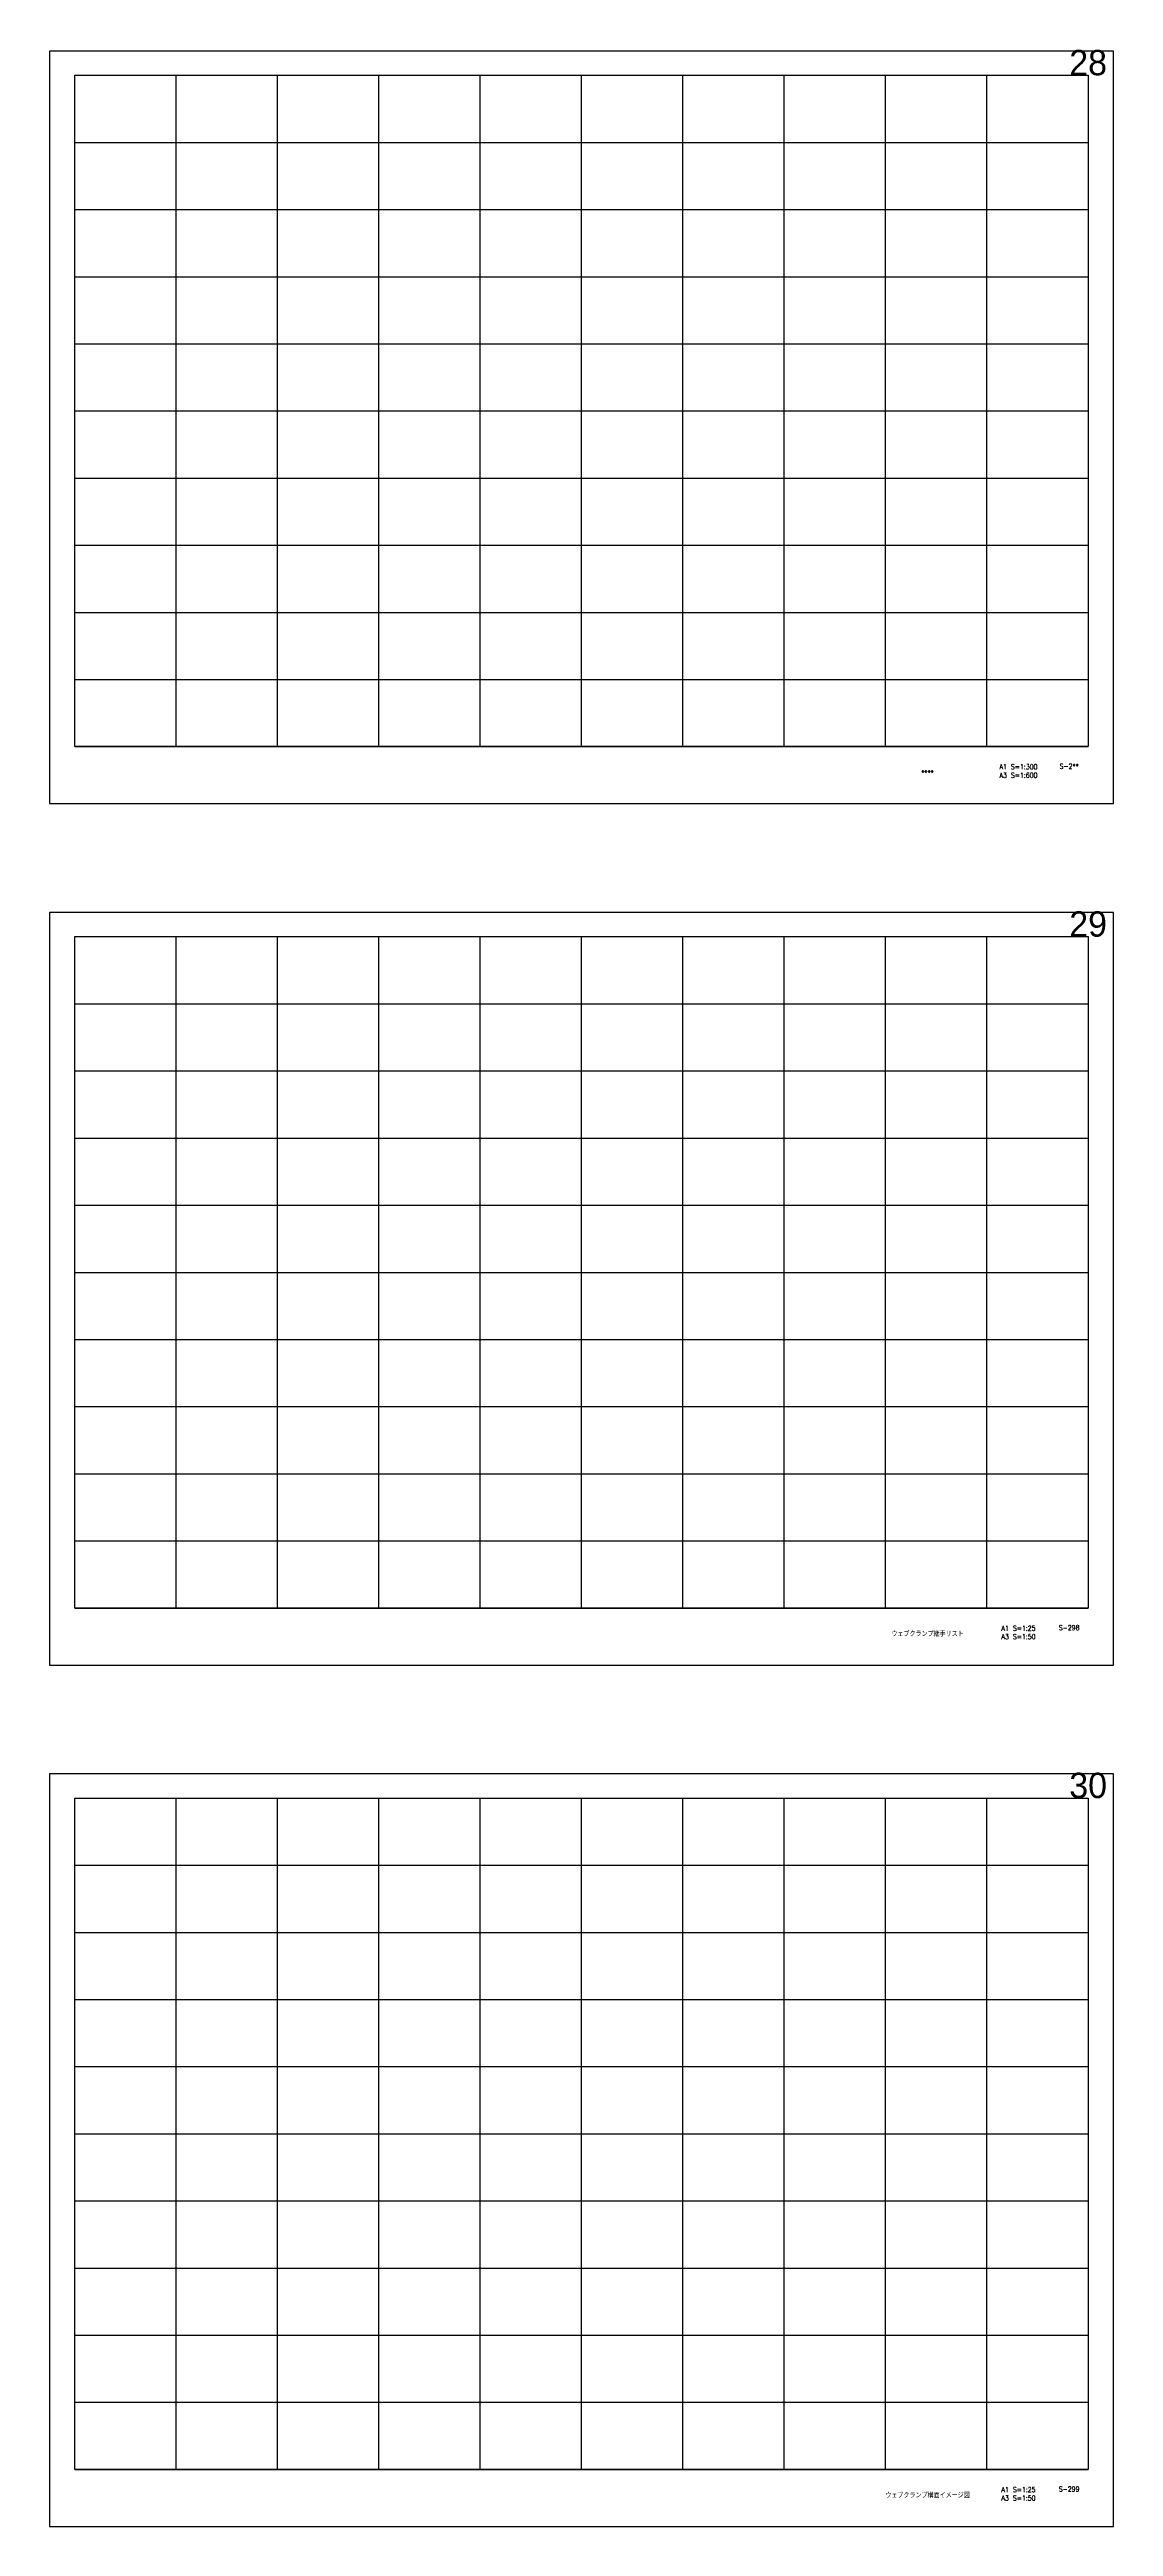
# Model space of a CAD drawing. Extents: x -102655 to 1332000, y -2014200 to 210463.
# Drawn here: x 1080000 to 1332000, y -2014200 to -1427611 of the extents above; entities that cross this region are included whole.
import ezdxf
from ezdxf.enums import TextEntityAlignment as Align

# ---------------------------------------------------------------- set-up
doc = ezdxf.new("R2010")
doc.units = 0
doc.header["$MEASUREMENT"] = 0
doc.layers.add('99_レイアウト枠', color=251, linetype='CONTINUOUS', plot=False)
doc.layers.add('99_頁番号', color=6, linetype='CONTINUOUS')
doc.styles.add('DRACAD', font='txt', dxfattribs={"width": 0.85, "bigfont": 'extfont2'})
doc.styles.get("Standard").update_dxf_attribs({"font": 'Osaka.ttc'})

msp = doc.modelspace()

# ---------------------------------------------------------------- linework, layer by layer
at = {"layer": '99_レイアウト枠'}
for p, q in [((1086000, -1592700), (1086000, -1433700)), ((1110000, -1592700), (1110000, -1433700)), ((1134000, -1592700), (1134000, -1433700)), ((1158000, -1592700), (1158000, -1433700)), ((1182000, -1592700), (1182000, -1433700)), ((1206000, -1592700), (1206000, -1433700)), ((1230000, -1592700), (1230000, -1433700)), ((1254000, -1592700), (1254000, -1433700)), ((1278000, -1592700), (1278000, -1433700)), ((1302000, -1592700), (1302000, -1433700)), ((1086000, -1449600), (1326000, -1449600)), ((1086000, -1465500), (1326000, -1465500)), ((1086000, -1481400), (1326000, -1481400)), ((1086000, -1497300), (1326000, -1497300)), ((1086000, -1513200), (1326000, -1513200)), ((1086000, -1529100), (1326000, -1529100)), ((1086000, -1545000), (1326000, -1545000)), ((1086000, -1560900), (1326000, -1560900)), ((1086000, -1576800), (1326000, -1576800)), ((1086000, -1592700), (1326000, -1592700)), ((1086000, -1796700), (1086000, -1637700)), ((1110000, -1796700), (1110000, -1637700)), ((1134000, -1796700), (1134000, -1637700)), ((1158000, -1796700), (1158000, -1637700)), ((1182000, -1796700), (1182000, -1637700)), ((1206000, -1796700), (1206000, -1637700)), ((1230000, -1796700), (1230000, -1637700)), ((1254000, -1796700), (1254000, -1637700)), ((1278000, -1796700), (1278000, -1637700)), ((1302000, -1796700), (1302000, -1637700)), ((1086000, -1653600), (1326000, -1653600)), ((1086000, -1669500), (1326000, -1669500)), ((1086000, -1685400), (1326000, -1685400)), ((1086000, -1701300), (1326000, -1701300)), ((1086000, -1717200), (1326000, -1717200)), ((1086000, -1733100), (1326000, -1733100)), ((1086000, -1749000), (1326000, -1749000)), ((1086000, -1764900), (1326000, -1764900)), ((1086000, -1780800), (1326000, -1780800)), ((1086000, -1796700), (1326000, -1796700)), ((1086000, -2000700), (1086000, -1841700)), ((1110000, -2000700), (1110000, -1841700)), ((1134000, -2000700), (1134000, -1841700)), ((1158000, -2000700), (1158000, -1841700)), ((1182000, -2000700), (1182000, -1841700)), ((1206000, -2000700), (1206000, -1841700)), ((1230000, -2000700), (1230000, -1841700)), ((1254000, -2000700), (1254000, -1841700)), ((1278000, -2000700), (1278000, -1841700)), ((1302000, -2000700), (1302000, -1841700)), ((1086000, -1857600), (1326000, -1857600)), ((1086000, -1873500), (1326000, -1873500)), ((1086000, -1889400), (1326000, -1889400)), ((1086000, -1905300), (1326000, -1905300)), ((1086000, -1921200), (1326000, -1921200)), ((1086000, -1937100), (1326000, -1937100)), ((1086000, -1953000), (1326000, -1953000)), ((1086000, -1968900), (1326000, -1968900)), ((1086000, -1984800), (1326000, -1984800)), ((1086000, -2000700), (1326000, -2000700))]:
    msp.add_line(p, q, dxfattribs=at)
for points in [[(1080000, -1606200), (1332000, -1606200), (1332000, -1428000), (1080000, -1428000)], [(1086000, -1433700), (1326000, -1433700), (1326000, -1592700), (1086000, -1592700)], [(1080000, -1810200), (1332000, -1810200), (1332000, -1632000), (1080000, -1632000)], [(1086000, -1637700), (1326000, -1637700), (1326000, -1796700), (1086000, -1796700)], [(1080000, -2014200), (1332000, -2014200), (1332000, -1836000), (1080000, -1836000)], [(1086000, -1841700), (1326000, -1841700), (1326000, -2000700), (1086000, -2000700)]]:
    msp.add_lwpolyline(points, close=True, dxfattribs=at)

# ---------------------------------------------------------------- texts
for s, p in [('28', (1326000, -1433700)), ('29', (1326000, -1637700)), ('30', (1326000, -1841700))]:
    msp.add_text(s, height=6000, dxfattribs=at).set_placement(p, align=Align.CENTER)
at = {"layer": '99_頁番号', "char_height": 1200, "attachment_point": 5, "style": 'DRACAD'}
for s, insert in [('{  ****  }', (1287000, -1598850)), ('A1 S=1:300^JA3 S=1:600', (1309500, -1598473)), ('{S-2**}', (1321500, -1597350)), ('{S-298}', (1321500, -1801350)), ('{  ウェブクランプ継手リスト  }', (1287000, -1802850)), ('A1 S=1:25^JA3 S=1:50', (1309500, -1802473)), ('{  ウェブクランプ構面イメージ図  }', (1287000, -2006850)), ('A1 S=1:25^JA3 S=1:50', (1309500, -2006473)), ('{S-299}', (1321500, -2005350))]:
    msp.add_mtext(s, dxfattribs=dict(at, insert=insert))

doc.saveas('drawing.dxf')
